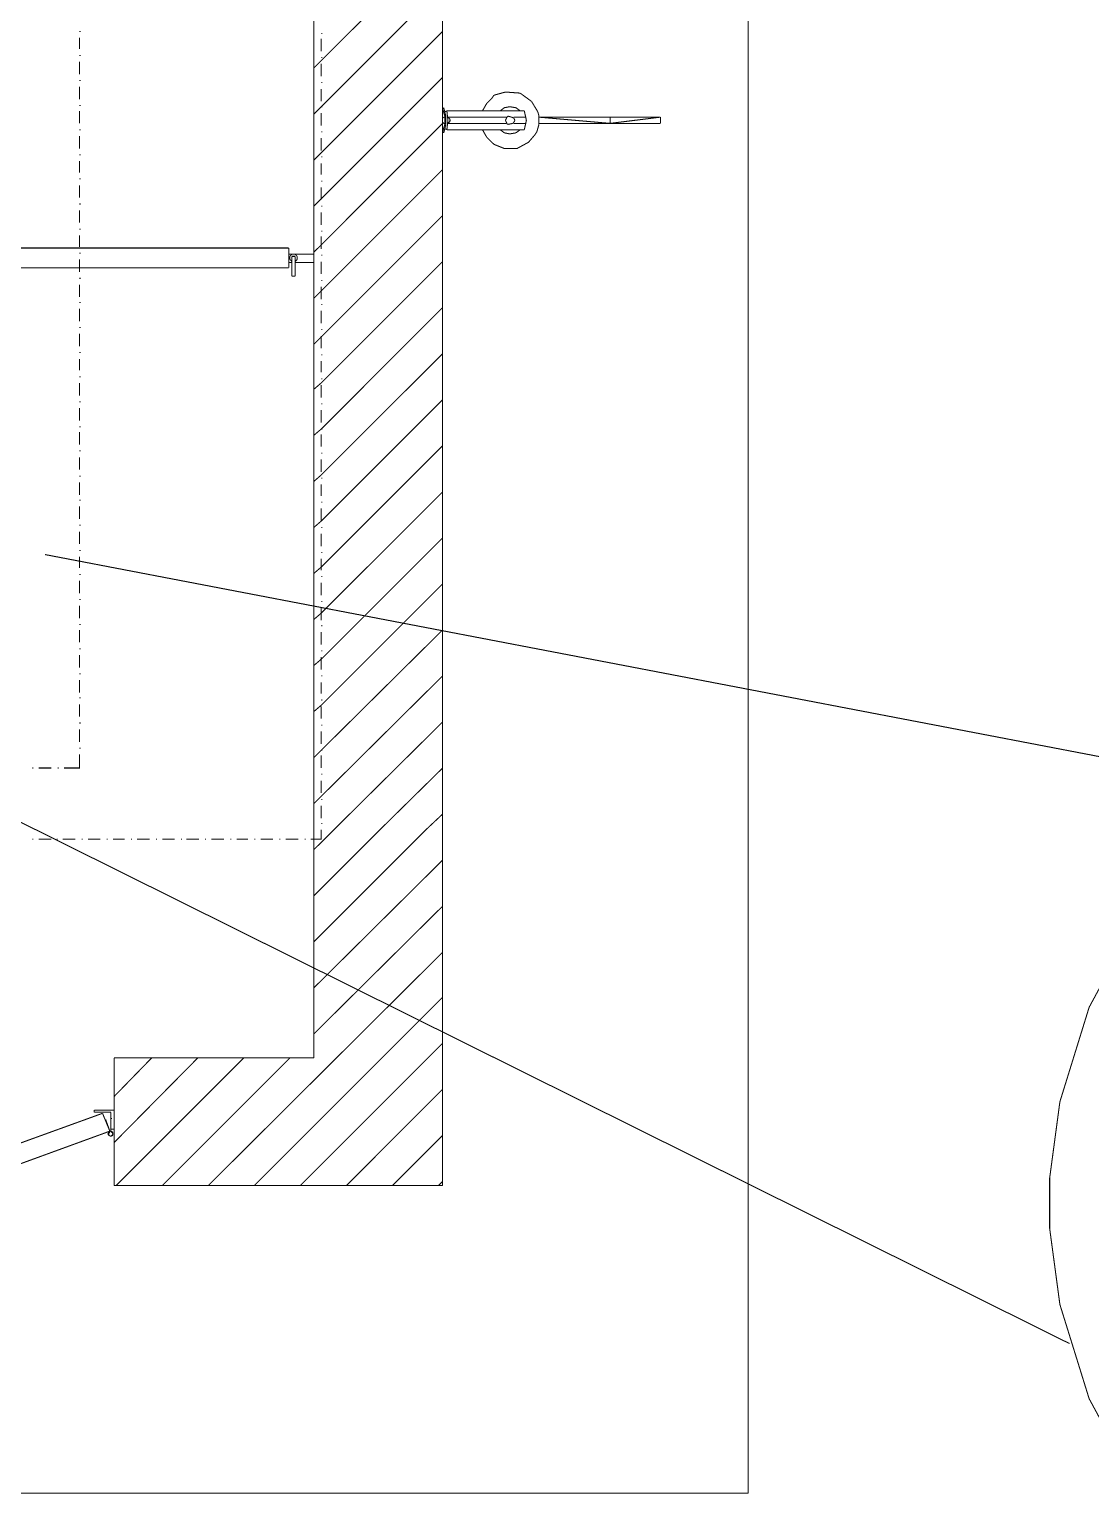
# Model space of a CAD drawing. Extents: x 0 to 210, y 0 to 297.
# Drawn here: x 126.5 to 169.5, y 141.2 to 200.5 of the extents above; entities that cross this region are included whole.
import ezdxf

# ---------------------------------------------------------------- set-up
doc = ezdxf.new("R2010")
doc.units = 0
doc.header["$MEASUREMENT"] = 0
doc.layers.add('C00-00-00-BLACK', color=7, linetype='Continuous')
doc.layers.add('C00-7E-FF', color=150, linetype='Continuous')

msp = doc.modelspace()

# ---------------------------------------------------------------- linework, layer by layer
at = {"layer": 'C00-00-00-BLACK', "const_width": 0.0423}
for points in [[(155.607, 141.232), (155.607, 263.183)], [(138.006, 158.866), (138.006, 207.486)], [(143.222, 153.694), (143.222, 207.275)], [(138.303, 197.397), (142.925, 202.017)], [(138.303, 199.263), (140.552, 201.509)], [(128.505, 200.448), (128.548, 200.448)], [(128.505, 199.729), (128.505, 200.194)], [(138.303, 195.533), (143.222, 200.448)], [(138.303, 200.364), (138.345, 200.364)], [(138.303, 200.152), (138.303, 199.645)], [(128.505, 199.475), (128.548, 199.475)], [(138.303, 199.39), (138.345, 199.39)], [(128.505, 198.713), (128.505, 199.22)], [(138.006, 198.967), (138.303, 199.263)], [(138.303, 199.136), (138.303, 198.625)], [(128.505, 198.456), (128.548, 198.456)], [(128.505, 197.693), (128.505, 198.202)], [(138.303, 193.667), (143.222, 198.584)], [(138.303, 198.372), (138.345, 198.372)], [(138.303, 198.118), (138.303, 197.609)], [(145.005, 197.525), (144.836, 197.229)], [(145.216, 197.736), (145.005, 197.525)], [(145.302, 197.863), (145.216, 197.736)], [(145.767, 197.991), (145.302, 197.863)], [(146.363, 197.948), (145.767, 197.991)], [(146.827, 197.609), (146.363, 197.948)], [(147.082, 197.186), (146.827, 197.609)], [(128.505, 197.44), (128.548, 197.44)], [(128.505, 196.721), (128.505, 197.229)], [(138.006, 197.101), (138.303, 197.397)], [(138.303, 197.397), (138.345, 197.397)], [(138.303, 197.144), (138.303, 196.635)], [(143.266, 197.356), (143.222, 197.313)], [(143.309, 197.017), (143.222, 197.313)], [(143.266, 196.974), (143.222, 196.933)], [(143.222, 196.763), (143.222, 196.933)], [(143.352, 197.017), (143.266, 197.356)], [(143.309, 196.974), (143.266, 196.974)], [(143.393, 197.229), (143.309, 197.186)], [(143.309, 196.678), (143.309, 197.017)], [(143.352, 196.678), (143.352, 197.017)], [(143.436, 196.847), (143.393, 197.229)], [(143.393, 197.229), (146.531, 197.229)], [(143.52, 196.89), (143.436, 196.974)], [(143.436, 196.974), (145.809, 196.974)], [(145.725, 197.356), (145.555, 197.229)], [(145.936, 197.397), (145.725, 197.356)], [(145.852, 197.017), (145.767, 196.847)], [(146.021, 196.974), (145.852, 197.017)], [(146.193, 197.356), (145.936, 197.397)], [(146.105, 196.933), (146.021, 196.974)], [(146.105, 196.974), (146.616, 196.974)], [(146.151, 196.847), (146.105, 196.933)], [(146.363, 197.229), (146.193, 197.356)], [(146.616, 196.847), (146.531, 197.229)], [(147.125, 197.017), (147.082, 197.186)], [(147.125, 196.678), (147.125, 197.017)], [(150.008, 196.721), (147.125, 196.974)], [(147.125, 196.974), (150.008, 196.974)], [(150.008, 196.721), (147.125, 196.974)], [(147.125, 196.974), (147.125, 196.721)], [(150.008, 196.974), (150.008, 196.721)], [(150.008, 196.974), (150.008, 196.721)], [(150.008, 196.721), (152.046, 196.974)], [(152.046, 196.974), (150.008, 196.974)], [(150.008, 196.721), (152.046, 196.974)], [(152.046, 196.974), (152.046, 196.721)], [(128.505, 196.464), (128.548, 196.464)], [(138.303, 191.802), (143.222, 196.721)], [(138.303, 196.379), (138.345, 196.379)], [(143.222, 196.763), (143.266, 196.721)], [(143.222, 196.379), (143.309, 196.678)], [(143.266, 196.337), (143.222, 196.379)], [(143.309, 196.721), (143.266, 196.721)], [(143.266, 196.721), (143.309, 196.721)], [(143.266, 196.337), (143.352, 196.678)], [(143.393, 196.464), (143.309, 196.505)], [(143.393, 196.464), (143.436, 196.847)], [(143.393, 196.464), (146.531, 196.464)], [(143.436, 196.721), (143.52, 196.804)], [(143.436, 196.721), (145.809, 196.721)], [(143.52, 196.804), (143.52, 196.89)], [(144.836, 196.464), (145.005, 196.168)], [(145.555, 196.464), (145.725, 196.337)], [(145.725, 196.337), (145.936, 196.295)], [(145.767, 196.847), (145.852, 196.678)], [(145.852, 196.678), (146.064, 196.721)], [(145.936, 196.295), (146.193, 196.337)], [(146.064, 196.721), (146.105, 196.763)], [(146.105, 196.763), (146.151, 196.847)], [(146.105, 196.721), (146.616, 196.721)], [(146.193, 196.337), (146.363, 196.464)], [(146.531, 196.464), (146.616, 196.847)], [(146.955, 196.252), (147.04, 196.379)], [(147.04, 196.379), (147.125, 196.678)], [(147.125, 196.721), (150.008, 196.721)], [(152.046, 196.721), (150.008, 196.721)], [(128.505, 195.702), (128.505, 196.209)], [(138.303, 196.125), (138.303, 195.617)], [(145.005, 196.168), (145.216, 195.956)], [(145.216, 195.956), (145.302, 195.872)], [(145.302, 195.872), (145.725, 195.702)], [(146.235, 195.702), (146.701, 195.956)], [(146.701, 195.956), (146.955, 196.252)], [(128.505, 195.447), (128.548, 195.447)], [(128.505, 194.728), (128.505, 195.194)], [(138.006, 195.236), (138.303, 195.533)], [(138.303, 195.363), (138.345, 195.363)], [(145.725, 195.702), (146.235, 195.702)], [(138.303, 195.109), (138.303, 194.644)], [(138.303, 189.936), (143.222, 194.855)], [(128.505, 194.472), (128.548, 194.472)], [(128.505, 193.71), (128.505, 194.218)], [(138.303, 194.386), (138.345, 194.386)], [(138.303, 194.133), (138.303, 193.625)], [(128.505, 193.456), (128.548, 193.456)], [(138.006, 193.371), (138.303, 193.667)], [(138.303, 193.371), (138.345, 193.371)], [(128.505, 192.694), (128.505, 193.201)], [(138.303, 193.117), (138.303, 192.609)], [(138.303, 188.07), (143.222, 192.99)], [(128.505, 192.436), (128.548, 192.436)], [(128.505, 191.717), (128.505, 192.183)], [(138.303, 192.352), (138.345, 192.352)], [(103.61, 191.674), (136.988, 191.674)], [(136.988, 190.871), (136.988, 191.674)], [(138.006, 191.506), (138.303, 191.802)], [(138.303, 192.14), (138.303, 191.633)], [(128.505, 191.463), (128.548, 191.463)], [(128.505, 190.701), (128.505, 191.21)], [(136.988, 191.42), (138.006, 191.42)], [(136.988, 191.081), (137.115, 191.081)], [(137.115, 191.42), (137.031, 191.336)], [(137.031, 191.336), (137.031, 191.21)], [(137.031, 191.21), (137.115, 191.124)], [(137.241, 191.42), (137.115, 191.42)], [(137.2, 191.336), (137.115, 191.336)], [(137.115, 191.336), (137.115, 191.251)], [(137.115, 190.532), (137.115, 191.251)], [(137.241, 191.336), (137.2, 191.336)], [(137.327, 191.336), (137.241, 191.42)], [(137.241, 191.251), (137.241, 191.336)], [(137.241, 190.532), (137.241, 191.251)], [(137.241, 191.124), (137.327, 191.21)], [(137.241, 191.081), (138.006, 191.081)], [(137.327, 191.21), (137.327, 191.336)], [(138.303, 191.378), (138.345, 191.378)], [(138.303, 186.206), (143.222, 191.124)], [(138.303, 191.124), (138.303, 190.616)], [(104.246, 190.871), (136.988, 190.871)], [(128.505, 190.445), (128.548, 190.445)], [(137.241, 190.532), (137.115, 190.532)], [(128.505, 189.683), (128.505, 190.19)], [(138.006, 189.64), (138.303, 189.936)], [(138.303, 190.36), (138.345, 190.36)], [(138.303, 190.106), (138.303, 189.597)], [(128.505, 189.471), (128.548, 189.471)], [(128.505, 188.709), (128.505, 189.217)], [(138.303, 189.387), (138.345, 189.387)], [(138.303, 184.34), (143.222, 189.26)], [(138.303, 189.132), (138.303, 188.625)], [(128.505, 188.452), (128.548, 188.452)], [(128.505, 187.69), (128.505, 188.199)], [(138.006, 187.774), (138.303, 188.07)], [(138.303, 188.367), (138.345, 188.367)], [(138.303, 188.113), (138.303, 187.606)], [(128.505, 187.436), (128.548, 187.436)], [(128.505, 186.716), (128.505, 187.182)], [(138.303, 182.479), (143.222, 187.394)], [(138.303, 187.351), (138.345, 187.351)], [(138.303, 187.097), (138.303, 186.632)], [(128.505, 186.46), (128.548, 186.46)], [(138.303, 186.376), (138.345, 186.376)], [(128.505, 185.698), (128.505, 186.206)], [(138.006, 185.952), (138.303, 186.206)], [(138.303, 186.121), (138.303, 185.613)], [(128.505, 185.444), (128.548, 185.444)], [(128.505, 184.682), (128.505, 185.19)], [(138.303, 180.613), (143.222, 185.528)], [(138.303, 185.359), (138.345, 185.359)], [(138.303, 185.105), (138.303, 184.597)], [(128.505, 184.426), (128.548, 184.426)], [(128.505, 183.705), (128.505, 184.213)], [(138.006, 184.087), (138.303, 184.34)], [(138.303, 184.34), (138.345, 184.34)], [(138.303, 184.129), (138.303, 183.621)], [(128.505, 183.452), (128.548, 183.452)], [(138.303, 178.747), (143.222, 183.664)], [(138.303, 183.367), (138.345, 183.367)], [(128.505, 182.689), (128.505, 183.198)], [(138.303, 183.112), (138.303, 182.605)], [(128.505, 182.436), (128.548, 182.436)], [(128.505, 181.671), (128.505, 182.179)], [(138.006, 182.221), (138.303, 182.479)], [(138.303, 182.348), (138.345, 182.348)], [(138.303, 182.094), (138.303, 181.628)], [(138.303, 176.882), (143.222, 181.798)], [(128.505, 181.459), (128.548, 181.459)], [(128.505, 180.697), (128.505, 181.205)], [(138.303, 181.375), (138.345, 181.375)], [(138.303, 181.121), (138.303, 180.613)], [(128.505, 180.443), (128.548, 180.443)], [(138.006, 180.356), (138.303, 180.613)], [(138.303, 180.356), (138.345, 180.356)], [(128.505, 179.678), (128.505, 180.187)], [(138.303, 180.101), (138.303, 179.594)], [(138.303, 175.016), (143.222, 179.933)], [(128.505, 179.425), (128.548, 179.425)], [(128.505, 178.705), (128.505, 179.171)], [(138.303, 179.339), (138.345, 179.339)], [(138.006, 178.493), (138.303, 178.747)], [(138.303, 179.086), (138.303, 178.62)], [(128.505, 178.451), (128.548, 178.451)], [(128.505, 177.686), (128.505, 178.194)], [(138.303, 178.366), (138.345, 178.366)], [(138.303, 178.11), (138.303, 177.602)], [(138.303, 173.152), (143.222, 178.067)], [(128.505, 177.432), (128.548, 177.432)], [(128.505, 176.67), (128.505, 177.178)], [(138.006, 176.627), (138.303, 176.882)], [(138.303, 177.348), (138.345, 177.348)], [(138.303, 177.093), (138.303, 176.586)], [(128.505, 176.416), (128.548, 176.416)], [(128.505, 175.694), (128.505, 176.202)], [(138.303, 176.374), (138.345, 176.374)], [(138.303, 171.329), (143.222, 176.202)], [(138.303, 176.117), (138.303, 175.609)], [(128.505, 175.44), (128.548, 175.44)], [(128.505, 174.677), (128.505, 175.186)], [(138.006, 174.763), (138.303, 175.016)], [(138.303, 175.355), (138.345, 175.355)], [(138.303, 175.102), (138.303, 174.593)], [(128.505, 174.424), (128.548, 174.424)], [(128.505, 173.659), (128.505, 174.167)], [(138.303, 169.463), (143.222, 174.34)], [(138.303, 174.34), (138.345, 174.34)], [(138.303, 174.082), (138.303, 173.616)], [(128.505, 173.448), (128.548, 173.448)], [(138.303, 173.363), (138.345, 173.363)], [(128.505, 172.686), (128.505, 173.193)], [(138.006, 172.897), (138.303, 173.152)], [(138.303, 173.109), (138.303, 172.601)], [(128.505, 172.431), (128.548, 172.431)], [(128.505, 171.666), (128.505, 172.175)], [(138.303, 172.347), (138.345, 172.347)], [(138.303, 172.091), (138.303, 171.582)], [(138.854, 168.148), (143.222, 172.474)], [(127.871, 170.608), (128.505, 170.608), (128.505, 171.159)], [(128.505, 171.413), (128.548, 171.413)], [(138.006, 171.032), (138.303, 171.329)], [(138.303, 171.329), (138.345, 171.329)], [(138.303, 171.117), (138.303, 170.608)], [(126.597, 170.608), (126.64, 170.608)], [(126.851, 170.608), (127.36, 170.608)], [(127.616, 170.608), (127.659, 170.608)], [(138.303, 170.355), (138.345, 170.355)], [(140.721, 168.148), (143.222, 170.608)], [(138.303, 170.098), (138.303, 169.59)], [(138.006, 169.166), (138.303, 169.463)], [(138.303, 169.336), (138.345, 169.336)], [(138.303, 169.083), (138.303, 168.574)], [(142.587, 168.148), (143.222, 168.743)], [(138.303, 168.106), (138.303, 167.725), (137.88, 167.725)], [(138.006, 165.436), (140.721, 168.148)], [(138.006, 163.57), (142.587, 168.148)], [(138.303, 168.362), (138.345, 168.362)], [(138.303, 167.597), (138.854, 168.148)], [(126.597, 167.725), (126.64, 167.725)], [(127.36, 167.725), (126.851, 167.725)], [(127.575, 167.725), (127.616, 167.725)], [(128.337, 167.725), (127.828, 167.725)], [(128.59, 167.725), (128.633, 167.725)], [(129.355, 167.725), (128.844, 167.725)], [(129.609, 167.725), (129.651, 167.725)], [(130.331, 167.725), (129.862, 167.725)], [(130.586, 167.725), (130.627, 167.725)], [(131.348, 167.725), (130.839, 167.725)], [(131.601, 167.725), (131.644, 167.725)], [(132.366, 167.725), (131.858, 167.725)], [(132.62, 167.725), (132.662, 167.725)], [(133.342, 167.725), (132.832, 167.725)], [(133.597, 167.725), (133.638, 167.725)], [(134.359, 167.725), (133.85, 167.725)], [(134.612, 167.725), (134.656, 167.725)], [(135.334, 167.725), (134.869, 167.725)], [(135.588, 167.725), (135.631, 167.725)], [(136.353, 167.725), (135.843, 167.725)], [(136.608, 167.725), (136.649, 167.725)], [(137.368, 167.725), (136.861, 167.725)], [(137.626, 167.725), (137.667, 167.725)], [(138.006, 167.301), (138.303, 167.597)], [(138.006, 161.706), (143.222, 166.878)], [(138.006, 159.84), (143.222, 165.013)], [(133.724, 153.694), (143.222, 163.147)], [(135.588, 153.694), (143.222, 161.324)], [(137.454, 153.694), (143.222, 159.46)], [(129.905, 157.298), (131.432, 158.866)], [(129.905, 155.432), (133.3, 158.866)], [(138.006, 158.866), (129.905, 158.866)], [(129.905, 158.866), (129.905, 153.694)], [(129.99, 153.694), (135.165, 158.866)], [(131.858, 153.694), (137.031, 158.866)], [(139.321, 153.694), (143.222, 157.594)], [(117.734, 152.382), (129.439, 156.62)], [(129.1, 156.662), (129.1, 156.748)], [(129.1, 156.748), (129.905, 156.748)], [(129.1, 156.662), (129.778, 156.662)], [(129.439, 156.62), (129.735, 155.897)], [(129.778, 155.897), (129.778, 156.662)], [(129.524, 156.366), (129.566, 156.366)], [(129.566, 156.366), (129.735, 155.897)], [(129.778, 156.409), (129.821, 156.409)], [(129.778, 155.897), (129.778, 156.409)], [(117.65, 151.491), (129.735, 155.897)], [(129.694, 155.856), (129.651, 155.771)], [(129.651, 155.771), (129.694, 155.728)], [(129.778, 155.897), (129.694, 155.856)], [(129.735, 155.856), (129.694, 155.813)], [(129.694, 155.813), (129.694, 155.728)], [(129.694, 155.728), (129.778, 155.686)], [(129.694, 155.728), (129.778, 155.686)], [(129.778, 155.983), (129.905, 155.983)], [(129.778, 155.983), (129.821, 155.983)], [(129.862, 155.856), (129.778, 155.897)], [(129.821, 155.856), (129.778, 155.856)], [(129.778, 155.686), (129.821, 155.728)], [(129.778, 155.686), (129.862, 155.728)], [(129.862, 155.771), (129.821, 155.856)], [(129.821, 155.728), (129.862, 155.771)], [(129.862, 155.771), (129.862, 155.856)], [(129.862, 155.728), (129.862, 155.771)], [(141.187, 153.694), (143.222, 155.728)], [(129.905, 153.694), (143.222, 153.694)], [(143.053, 153.694), (143.222, 153.863)], [(40.4604, 141.232), (155.607, 141.232)]]:
    msp.add_lwpolyline(points, dxfattribs=at)
at = {"layer": 'C00-7E-FF', "const_width": 0.0423}
for points in [[(176.687, 169.759), (127.106, 179.255)], [(168.626, 147.293), (117.265, 172.813)], [(171.3, 164.382), (169.423, 160.918), (168.237, 157.089), (167.823, 154.004), (167.823, 152.975), (167.823, 151.951), (168.237, 148.875), (169.423, 145.057), (171.3, 141.6)]]:
    msp.add_lwpolyline(points, dxfattribs=at)

doc.saveas('drawing.dxf')
